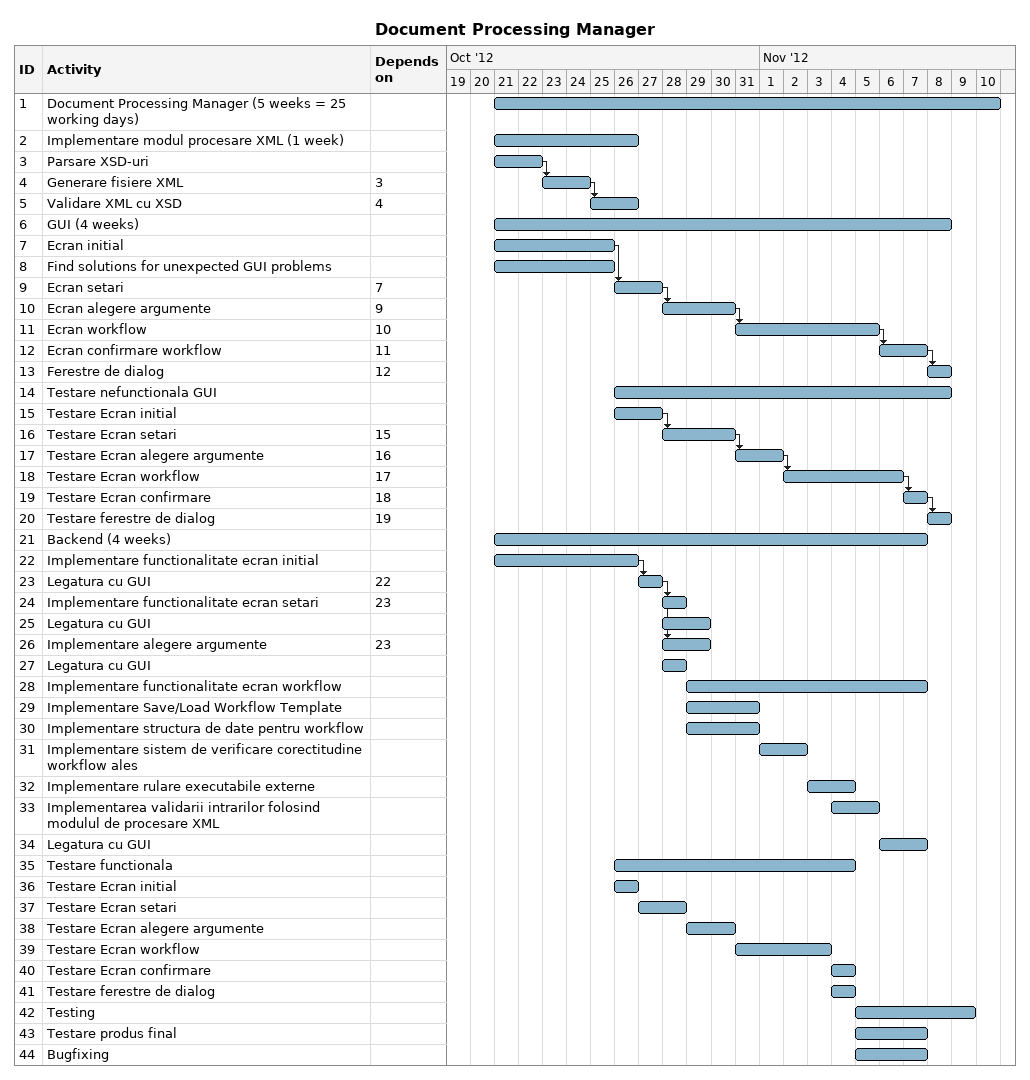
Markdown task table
Document Processing Manager

| ID | Task | Start | Finish | Predecessors |
|---|---|---|---|---|
| 1 | Document Processing Manager (5 weeks = 25 working days) | 2012-10-21 | 2012-11-10 |  |
| 2 | Implementare modul procesare XML (1 week) | 2012-10-21 | 2012-10-26 |  |
| 3 | Parsare XSD-uri | 2012-10-21 | 2012-10-22 |  |
| 4 | Generare fisiere XML | 2012-10-23 | 2012-10-24 | 3 |
| 5 | Validare XML cu XSD | 2012-10-25 | 2012-10-26 | 4 |
| 6 | GUI (4 weeks) | 2012-10-21 | 2012-11-08 |  |
| 7 | Ecran initial | 2012-10-21 | 2012-10-25 |  |
| 8 | Find solutions for unexpected GUI problems | 2012-10-21 | 2012-10-25 |  |
| 9 | Ecran setari | 2012-10-26 | 2012-10-27 | 7 |
| 10 | Ecran alegere argumente | 2012-10-28 | 2012-10-30 | 9 |
| 11 | Ecran workflow | 2012-10-31 | 2012-11-05 | 10 |
| 12 | Ecran confirmare workflow | 2012-11-06 | 2012-11-07 | 11 |
| 13 | Ferestre de dialog | 2012-11-08 | 2012-11-08 | 12 |
| 14 | Testare nefunctionala GUI | 2012-10-26 | 2012-11-08 |  |
| 15 | Testare Ecran initial | 2012-10-26 | 2012-10-27 |  |
| 16 | Testare Ecran setari | 2012-10-28 | 2012-10-30 | 15 |
| 17 | Testare Ecran alegere argumente | 2012-10-31 | 2012-11-01 | 16 |
| 18 | Testare Ecran workflow | 2012-11-02 | 2012-11-06 | 17 |
| 19 | Testare Ecran confirmare | 2012-11-07 | 2012-11-07 | 18 |
| 20 | Testare ferestre de dialog | 2012-11-08 | 2012-11-08 | 19 |
| 21 | Backend (4 weeks) | 2012-10-21 | 2012-11-07 |  |
| 22 | Implementare functionalitate ecran initial | 2012-10-21 | 2012-10-26 |  |
| 23 | Legatura cu GUI | 2012-10-27 | 2012-10-27 | 22 |
| 24 | Implementare functionalitate ecran setari | 2012-10-28 | 2012-10-28 | 23 |
| 25 | Legatura cu GUI | 2012-10-28 | 2012-10-29 |  |
| 26 | Implementare alegere argumente | 2012-10-28 | 2012-10-29 | 23 |
| 27 | Legatura cu GUI | 2012-10-28 | 2012-10-28 |  |
| 28 | Implementare functionalitate ecran workflow | 2012-10-29 | 2012-11-07 |  |
| 29 | Implementare Save/Load Workflow Template | 2012-10-29 | 2012-10-31 |  |
| 30 | Implementare structura de date pentru workflow | 2012-10-29 | 2012-10-31 |  |
| 31 | Implementare sistem de verificare corectitudine workflow ales | 2012-11-01 | 2012-11-02 |  |
| 32 | Implementare rulare executabile externe | 2012-11-03 | 2012-11-04 |  |
| 33 | Implementarea validarii intrarilor folosind modulul de procesare XML | 2012-11-04 | 2012-11-05 |  |
| 34 | Legatura cu GUI | 2012-11-06 | 2012-11-07 |  |
| 35 | Testare functionala | 2012-10-26 | 2012-11-04 |  |
| 36 | Testare Ecran initial | 2012-10-26 | 2012-10-26 |  |
| 37 | Testare Ecran setari | 2012-10-27 | 2012-10-28 |  |
| 38 | Testare Ecran alegere argumente | 2012-10-29 | 2012-10-30 |  |
| 39 | Testare Ecran workflow | 2012-10-31 | 2012-11-03 |  |
| 40 | Testare Ecran confirmare | 2012-11-04 | 2012-11-04 |  |
| 41 | Testare ferestre de dialog | 2012-11-04 | 2012-11-04 |  |
| 42 | Testing | 2012-11-05 | 2012-11-09 |  |
| 43 | Testare produs final | 2012-11-05 | 2012-11-07 |  |
| 44 | Bugfixing | 2012-11-05 | 2012-11-07 |  |
